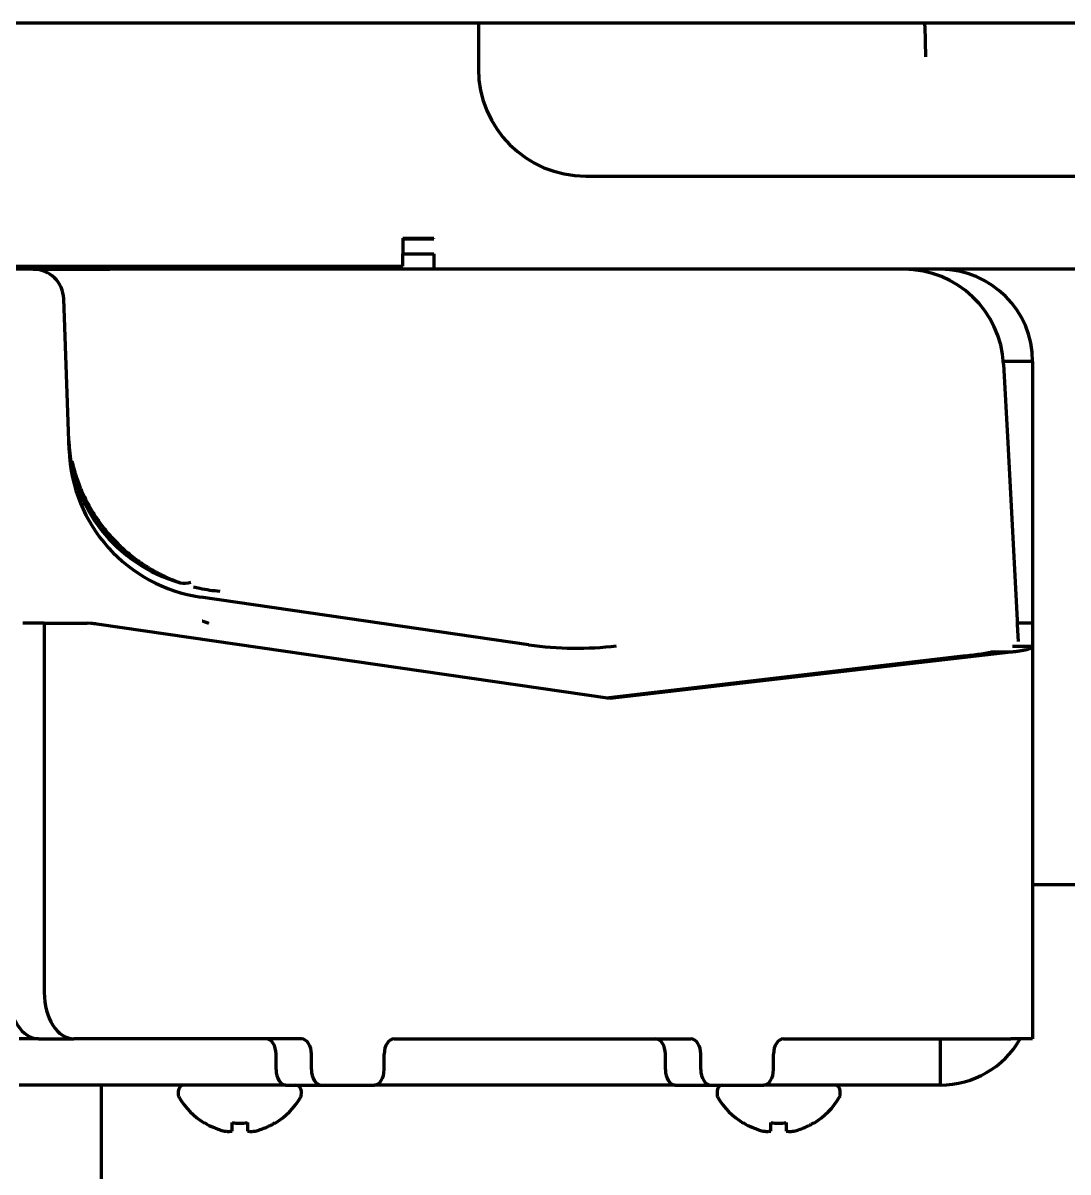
# Model space of a CAD drawing. Header units: inches. Extents: x -3077 to 7201, y 316 to 5463.
# Drawn here: x 2870.8 to 2938.7, y 2025.1 to 2099.8 of the extents above; entities that cross this region are included whole.
import ezdxf

# ---------------------------------------------------------------- set-up
doc = ezdxf.new("R2010")
doc.units = ezdxf.units.IN

msp = doc.modelspace()

# ---------------------------------------------------------------- linework, layer by layer
at = {"linetype": 'Continuous', "lineweight": 70}
for p, q in [((2822.852, 2099.756), (2988.852, 2099.756)), ((2900.352, 2099.756), (2900.352, 2096.779)), ((2929.352, 2099.561), (2929.352, 2099.756)), ((2929.352, 2099.561), (2929.402, 2097.561)), ((2907.326, 2089.806), (3161.379, 2089.806)), ((2895.452, 2085.78), (2895.452, 2085.754)), ((2897.452, 2085.756), (2895.452, 2085.756)), ((2895.452, 2085.736), (2897.452, 2085.736)), ((2895.452, 2085.736), (2895.452, 2084.756)), ((2897.452, 2085.736), (2897.452, 2085.756)), ((2895.452, 2083.956), (2895.452, 2084.756)), ((2895.452, 2084.756), (2897.452, 2084.756)), ((2897.452, 2084.756), (2897.452, 2083.756)), ((2866.848, 2083.956), (2893.452, 2083.956)), ((2871.121, 2083.756), (2869.852, 2083.756)), ((2871.421, 2083.756), (2871.121, 2083.756)), ((2871.421, 2083.756), (2876.418, 2083.756)), ((2875.852, 2083.97), (2875.852, 2083.78)), ((2876.352, 2083.956), (2876.352, 2083.756)), ((2879.352, 2083.756), (2876.38, 2083.756)), ((2897.452, 2083.756), (2879.352, 2083.756)), ((2893.452, 2083.956), (2895.452, 2083.956)), ((3632.252, 2083.756), (2897.452, 2083.756)), ((2873.763, 2072.001), (2873.42, 2081.826)), ((2936.352, 2077.756), (2934.459, 2077.756)), ((2934.47, 2077.596), (2934.738, 2072.483)), ((2936.352, 2077.756), (2936.352, 2060.756)), ((2934.738, 2072.483), (2935.342, 2060.958)), ((2903.616, 2059.363), (2882.32, 2062.454)), ((2872.15, 2060.756), (2870.768, 2060.756)), ((2872.15, 2060.756), (2874.928, 2060.756)), ((2872.15, 2060.756), (2872.15, 2036.756)), ((2875.175, 2060.743), (2874.928, 2060.756)), ((2908.886, 2055.864), (2875.572, 2060.704)), ((2882.827, 2060.756), (2882.746, 2060.756)), ((2935.342, 2060.958), (2935.356, 2060.68)), ((2936.352, 2060.756), (2935.352, 2060.756)), ((2935.356, 2060.68), (2935.414, 2059.568)), ((2936.352, 2060.756), (2936.352, 2060.733)), ((2936.352, 2060.733), (2936.352, 2059.245)), ((2936.352, 2059.245), (2935.055, 2059.245)), ((2936.352, 2059.245), (2936.352, 2033.756)), ((2932, 2058.64), (2908.641, 2055.9)), ((2934.948, 2058.871), (2908.886, 2055.864)), ((2934.948, 2058.871), (2933.613, 2058.871)), ((2971.861, 2043.756), (2936.36, 2043.756)), ((2871.781, 2033.756), (2870.511, 2033.756)), ((2871.781, 2033.756), (2874.079, 2033.756)), ((2888.863, 2033.756), (2874.079, 2033.756)), ((2894.872, 2033.756), (2914.155, 2033.756)), ((2920.164, 2033.756), (2934.948, 2033.756)), ((2930.352, 2033.756), (2930.352, 2030.756)), ((2936.352, 2033.756), (2934.948, 2033.756)), ((2887.207, 2031.756), (2887.207, 2032.756)), ((2889.506, 2031.756), (2889.506, 2032.756)), ((2894.229, 2031.756), (2894.229, 2032.756)), ((2912.5, 2031.756), (2912.5, 2032.756)), ((2914.798, 2031.756), (2914.798, 2032.756)), ((2919.522, 2031.756), (2919.522, 2032.756)), ((2887.851, 2030.756), (2870.511, 2030.756)), ((2875.852, 2030.76), (2875.852, 1953.206)), ((2887.85, 2030.756), (2890.148, 2030.756)), ((2890.148, 2030.756), (2893.586, 2030.756)), ((2913.142, 2030.756), (2893.587, 2030.756)), ((2913.143, 2030.756), (2915.441, 2030.756)), ((2915.441, 2030.756), (2918.879, 2030.756)), ((2929.65, 2030.756), (2918.879, 2030.756)), ((2930.352, 2030.756), (2929.65, 2030.756)), ((2880.852, 2030.356), (2880.852, 2030.156)), ((2888.852, 2030.156), (2888.852, 2030.356)), ((2915.852, 2030.356), (2915.852, 2030.156)), ((2923.852, 2030.156), (2923.852, 2030.356)), ((2882.552, 2028.278), (2882.552, 2028.311)), ((2887.152, 2028.311), (2887.152, 2028.278)), ((2917.552, 2028.278), (2917.552, 2028.311)), ((2922.152, 2028.311), (2922.152, 2028.278))]:
    msp.add_line(p, q, dxfattribs=at)
for centre, radius, start, end in [((2871.421, 2081.756), 2, 2, 90), ((2927.979, 2077.256), 6.5, 3, 90), ((2930.352, 2077.756), 6, 0, 90), ((2883.757, 2072.35), 10, 182, 261.74056), ((2930.352, 2036.756), 6, 270, 330), ((2881.252, 2030.356), 0.4, 90, 180), ((2888.452, 2030.356), 0.4, 0, 90), ((2916.252, 2030.356), 0.4, 90, 180), ((2923.452, 2030.356), 0.4, 0, 90), ((2881.252, 2030.156), 0.4, 180, 210.30118), ((2885.051, 2032.376), 4.8, 210.30118, 238.62729), ((2884.653, 2032.376), 4.8, 301.37271, 329.69882), ((2888.452, 2030.156), 0.4, 329.69882, 0), ((2916.252, 2030.156), 0.4, 180, 210.30118), ((2920.051, 2032.376), 4.8, 210.30118, 238.62729), ((2919.653, 2032.376), 4.8, 301.37271, 329.69882), ((2923.452, 2030.156), 0.4, 329.69882, 0)]:
    msp.add_arc(centre, radius, start, end, dxfattribs=at)
for centre, major_axis, ratio, start_param, end_param in [((2907.379, 2096.833), (-4.987, -4.987), 0.992433, 5.501585, 7.064785), ((2883.735, 2072.959), (9.994, 0.349), 0.995344, 3.141593, 4.398124), ((2881.804, 2066.261), (1.064, 2.805), 0.664407, 3.264548, 3.598457), ((2874.949, 2050.314), (0, 10.435), 0.642788, 6.190075, 6.249484), ((2905.893, 2109.556), (-1.504, 50.411), 0.654536, 3.027056, 3.200327), ((2920.394, 2059.57), (-15.021, 0.009), 0.096833, 2.453947, 2.689199), ((2871.781, 2036.756), (0, -3), 0.642788, 4.712389, 6.283185), ((2874.079, 2036.756), (0, 3), 0.642788, 1.570796, 3.141593), ((2886.565, 2032.756), (0, 1), 0.642788, 4.712389, 6.283185), ((2888.863, 2032.756), (0, -1), 0.642788, 1.570796, 3.141593), ((2894.872, 2032.756), (0, -1), 0.642788, 3.141593, 4.712389), ((2911.857, 2032.756), (0, 1), 0.642788, 4.712389, 6.283185), ((2914.155, 2032.756), (0, -1), 0.642788, 1.570796, 3.141593), ((2920.164, 2032.756), (0, -1), 0.642788, 3.141593, 4.712389), ((2887.85, 2031.756), (0, -1), 0.642788, 4.712389, 6.283185), ((2890.148, 2031.756), (0, 1), 0.642788, 1.570796, 3.141593), ((2893.586, 2031.756), (0, 1), 0.642788, 3.141593, 4.712389), ((2913.143, 2031.756), (0, -1), 0.642788, 4.712389, 6.283185), ((2915.441, 2031.756), (0, 1), 0.642788, 1.570796, 3.141593), ((2918.879, 2031.756), (0, 1), 0.642788, 3.141593, 4.712389)]:
    msp.add_ellipse(centre, major_axis=major_axis, ratio=ratio, start_param=start_param, end_param=end_param, dxfattribs=at)
for points, knots in [([(2873.96, 2071.272), (2873.961, 2071.269), (2873.965, 2071.249), (2873.973, 2071.212), (2873.985, 2071.161), (2873.997, 2071.11), (2874.009, 2071.059), (2874.022, 2071.007), (2874.035, 2070.956), (2874.048, 2070.904), (2874.062, 2070.852), (2874.076, 2070.8), (2874.09, 2070.748), (2874.105, 2070.696), (2874.12, 2070.643), (2874.135, 2070.591), (2874.15, 2070.538), (2874.166, 2070.485), (2874.182, 2070.433), (2874.199, 2070.38), (2874.216, 2070.327), (2874.233, 2070.273), (2874.251, 2070.22), (2874.269, 2070.167), (2874.337, 2069.968), (2874.471, 2069.608), (2874.698, 2069.081), (2874.978, 2068.521), (2875.317, 2067.934), (2875.658, 2067.423), (2875.981, 2066.989), (2876.271, 2066.633), (2876.586, 2066.276), (2876.928, 2065.922), (2877.298, 2065.573), (2877.695, 2065.232), (2878.008, 2064.988), (2878.224, 2064.83), (2878.332, 2064.753), (2878.44, 2064.678), (2878.548, 2064.605), (2878.655, 2064.534), (2878.762, 2064.466), (2878.869, 2064.399), (2878.975, 2064.334), (2879.081, 2064.271), (2879.186, 2064.21), (2879.291, 2064.15), (2879.396, 2064.093), (2879.499, 2064.037), (2879.603, 2063.983), (2879.705, 2063.931), (2879.808, 2063.88), (2879.909, 2063.831), (2880.01, 2063.784), (2880.11, 2063.738), (2880.209, 2063.693), (2880.308, 2063.651), (2880.406, 2063.609), (2880.503, 2063.569), (2880.599, 2063.531), (2880.695, 2063.494), (2880.789, 2063.458), (2880.883, 2063.424), (2880.945, 2063.402), (2880.976, 2063.391)], [0, 0, 0, 0, 0.000736, 0.005138, 0.00956, 0.014, 0.018459, 0.022937, 0.027435, 0.031952, 0.036488, 0.041043, 0.045618, 0.050212, 0.054825, 0.059458, 0.06411, 0.068781, 0.073472, 0.078182, 0.082912, 0.087661, 0.09243, 0.097217, 0.102024, 0.146282, 0.195552, 0.249824, 0.309058, 0.3732, 0.412611, 0.453859, 0.496927, 0.541816, 0.588522, 0.637036, 0.687343, 0.699953, 0.712455, 0.724849, 0.737136, 0.749317, 0.76139, 0.773357, 0.785217, 0.796971, 0.808619, 0.820161, 0.831598, 0.842928, 0.854152, 0.865268, 0.876278, 0.88718, 0.897974, 0.90866, 0.919238, 0.929709, 0.940072, 0.950327, 0.960475, 0.970516, 0.98045, 0.990278, 1, 1, 1, 1]), ([(2881.84, 2063.128), (2881.977, 2063.093), (2882.115, 2063.061), (2882.683, 2062.94), (2883.115, 2062.878), (2883.549, 2062.845)], [0, 0, 0, 0, 0.242872, 0.242872, 1, 1, 1, 1]), ([(2882.826, 2060.755), (2882.825, 2060.756), (2882.817, 2060.758), (2882.802, 2060.762), (2882.783, 2060.768), (2882.765, 2060.774), (2882.746, 2060.78), (2882.729, 2060.785), (2882.712, 2060.791), (2882.696, 2060.796), (2882.68, 2060.801), (2882.665, 2060.806), (2882.65, 2060.811), (2882.636, 2060.816), (2882.623, 2060.82), (2882.61, 2060.825), (2882.598, 2060.829), (2882.586, 2060.833), (2882.575, 2060.837), (2882.564, 2060.841), (2882.554, 2060.844), (2882.545, 2060.848), (2882.536, 2060.851), (2882.502, 2060.863), (2882.463, 2060.878), (2882.427, 2060.892), (2882.418, 2060.895)], [0, 0, 0, 0, 0.011172, 0.059404, 0.106241, 0.15168, 0.195723, 0.23837, 0.27962, 0.319475, 0.357933, 0.394995, 0.430661, 0.464932, 0.497806, 0.529285, 0.559368, 0.588056, 0.615348, 0.641245, 0.665747, 0.688853, 0.710565, 0.730881, 0.938091, 1, 1, 1, 1]), ([(2882.552, 2028.311), (2882.755, 2028.186), (2882.965, 2028.078), (2883.29, 2027.941), (2883.4, 2027.899), (2883.623, 2027.823), (2883.737, 2027.789), (2883.852, 2027.76)], [0, 0, 0, 0, 0.5, 0.5, 0.75, 0.75, 1, 1, 1, 1]), ([(2885.352, 2028.311), (2885.352, 2028.186), (2885.352, 2028.078), (2885.352, 2027.941), (2885.352, 2027.899), (2885.352, 2027.823), (2885.352, 2027.789), (2885.352, 2027.76)], [0, 0, 0, 0, 0.5, 0.5, 0.75, 0.75, 1, 1, 1, 1]), ([(2917.552, 2028.311), (2917.755, 2028.186), (2917.965, 2028.078), (2918.29, 2027.941), (2918.4, 2027.899), (2918.623, 2027.823), (2918.737, 2027.789), (2918.852, 2027.76)], [0, 0, 0, 0, 0.5, 0.5, 0.75, 0.75, 1, 1, 1, 1]), ([(2920.352, 2028.311), (2920.352, 2028.186), (2920.352, 2028.078), (2920.352, 2027.941), (2920.352, 2027.899), (2920.352, 2027.823), (2920.352, 2027.789), (2920.352, 2027.76)], [0, 0, 0, 0, 0.5, 0.5, 0.75, 0.75, 1, 1, 1, 1])]:
    msp.add_open_spline(points, degree=3, knots=knots, dxfattribs=at)
for points in [[(2936.352, 2059.245), (2936.352, 2059.237), (2936.349, 2059.221), (2936.334, 2059.197), (2936.308, 2059.173), (2936.273, 2059.15), (2936.228, 2059.126), (2936.172, 2059.103), (2936.107, 2059.08), (2936.032, 2059.057), (2935.948, 2059.035), (2935.854, 2059.013), (2935.751, 2058.991), (2935.639, 2058.97), (2935.518, 2058.949), (2935.388, 2058.929), (2935.25, 2058.909), (2935.104, 2058.89), (2935.001, 2058.877), (2934.948, 2058.871)], [(2883.852, 2027.76), (2883.876, 2027.757), (2883.923, 2027.752), (2883.995, 2027.747), (2884.066, 2027.744), (2884.138, 2027.744), (2884.209, 2027.747), (2884.281, 2027.752), (2884.328, 2027.757), (2884.352, 2027.76)], [(2884.352, 2027.76), (2884.352, 2027.774), (2884.352, 2027.804), (2884.352, 2027.854), (2884.352, 2027.911), (2884.352, 2027.972), (2884.352, 2028.038), (2884.352, 2028.113), (2884.352, 2028.2), (2884.352, 2028.272), (2884.352, 2028.311)], [(2884.352, 2028.311), (2884.519, 2028.289), (2884.852, 2028.267), (2885.186, 2028.289), (2885.352, 2028.311)], [(2885.352, 2027.76), (2885.378, 2027.757), (2885.429, 2027.751), (2885.503, 2027.746), (2885.575, 2027.744), (2885.645, 2027.744), (2885.714, 2027.747), (2885.783, 2027.752), (2885.829, 2027.757), (2885.852, 2027.76)], [(2885.852, 2027.76), (2885.906, 2027.774), (2886.015, 2027.804), (2886.176, 2027.854), (2886.335, 2027.911), (2886.49, 2027.972), (2886.642, 2028.038), (2886.799, 2028.113), (2886.965, 2028.2), (2887.088, 2028.272), (2887.152, 2028.311)], [(2918.852, 2027.76), (2918.876, 2027.757), (2918.923, 2027.752), (2918.995, 2027.747), (2919.066, 2027.744), (2919.138, 2027.744), (2919.209, 2027.747), (2919.281, 2027.752), (2919.328, 2027.757), (2919.352, 2027.76)], [(2919.352, 2027.76), (2919.352, 2027.774), (2919.352, 2027.804), (2919.352, 2027.854), (2919.352, 2027.911), (2919.352, 2027.972), (2919.352, 2028.038), (2919.352, 2028.113), (2919.352, 2028.2), (2919.352, 2028.272), (2919.352, 2028.311)], [(2919.352, 2028.311), (2919.519, 2028.289), (2919.852, 2028.267), (2920.186, 2028.289), (2920.352, 2028.311)], [(2920.352, 2027.76), (2920.378, 2027.757), (2920.429, 2027.751), (2920.503, 2027.746), (2920.575, 2027.744), (2920.645, 2027.744), (2920.714, 2027.747), (2920.783, 2027.752), (2920.829, 2027.757), (2920.852, 2027.76)], [(2920.852, 2027.76), (2920.906, 2027.774), (2921.015, 2027.804), (2921.176, 2027.854), (2921.335, 2027.911), (2921.49, 2027.972), (2921.642, 2028.038), (2921.799, 2028.113), (2921.965, 2028.2), (2922.088, 2028.272), (2922.152, 2028.311)]]:
    msp.add_open_spline(points, degree=3, dxfattribs=at)

doc.saveas('drawing.dxf')
